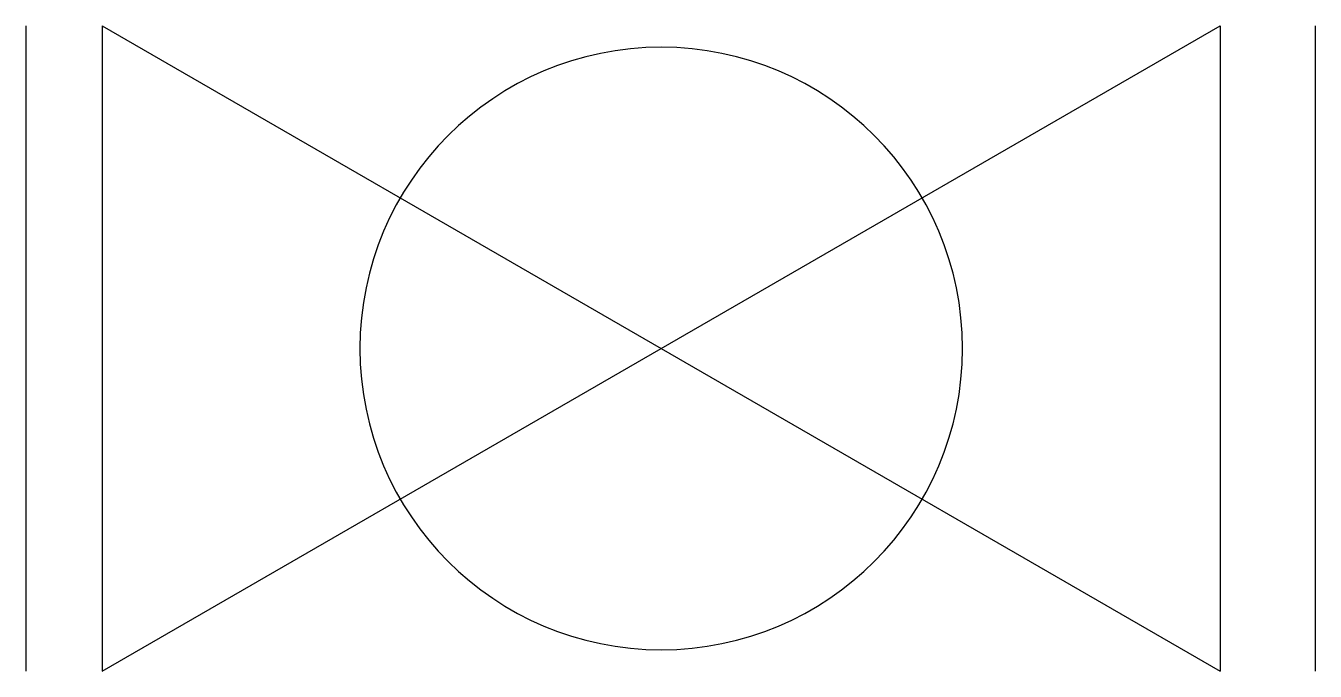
# Model space of a CAD drawing. Header units: metres. Extents: x 0 to 25, y -6.2 to 6.2.
import ezdxf

# ---------------------------------------------------------------- set-up
doc = ezdxf.new("R2010")
doc.units = ezdxf.units.M
doc.layers.add('003_THICK', color=7, linetype='Continuous')

# ---------------------------------------------------------------- blocks, each defined once
blk = doc.blocks.new('截止阀（手柄向前）')
at = {"layer": '003_THICK'}
for points in [[(0, 6.25), (0, -6.25)], [(1.48, 6.25), (1.48, -6.25)], [(1.48, 6.25), (23.13, -6.25)], [(1.48, -6.25), (23.13, 6.25)], [(23.13, 6.25), (23.13, -6.25)], [(24.97, 6.25), (24.97, -6.25)]]:
    blk.add_lwpolyline(points, dxfattribs=at)
blk.add_lwpolyline([(6.47, 0, 1), (18.14, 0, 1), (6.47, 0, 1)], format="xyb", dxfattribs=at)

msp = doc.modelspace()

# ---------------------------------------------------------------- block references
msp.add_blockref('截止阀（手柄向前）', (0, 0))

doc.saveas('drawing.dxf')
